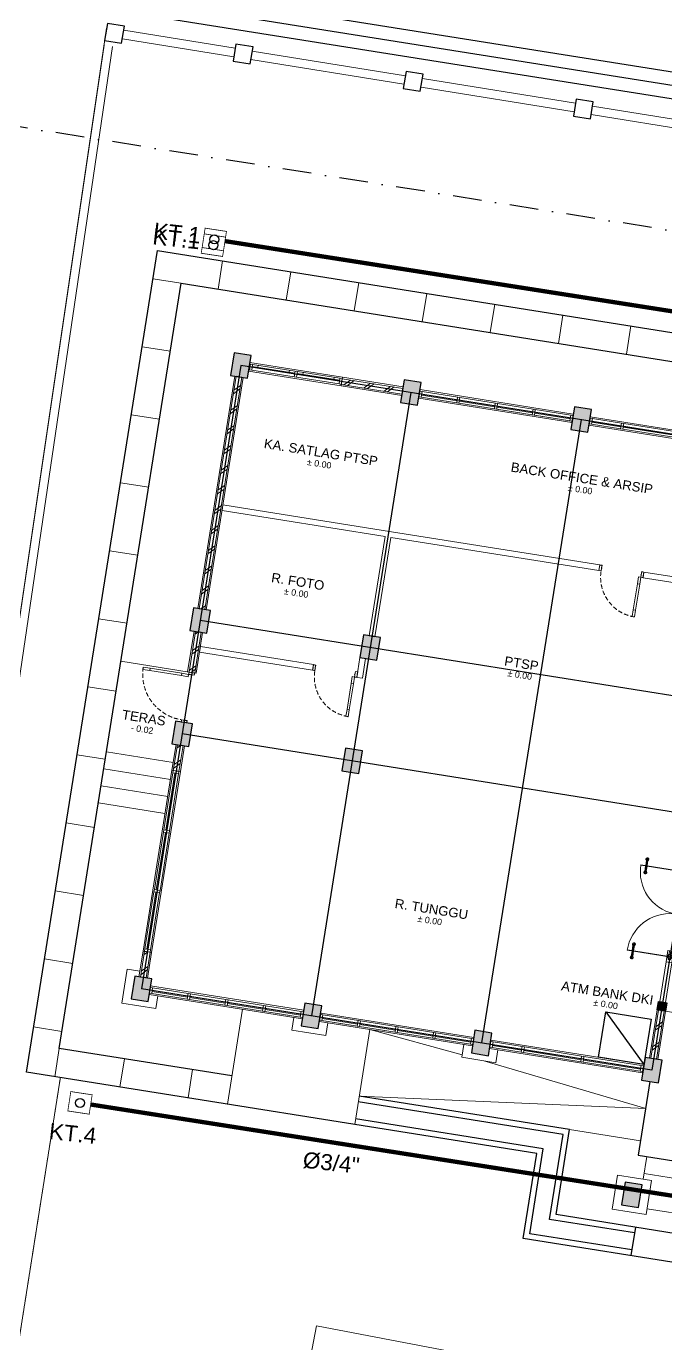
# Model space of a CAD drawing. Header units: millimetres. Extents: x -733 to 16067, y -101 to 11046.
# Drawn here: x 5564 to 7790, y 4113 to 8704 of the extents above; entities that cross this region are included whole.
import ezdxf
from ezdxf.enums import TextEntityAlignment as Align

# ---------------------------------------------------------------- set-up
doc = ezdxf.new("R2010")
doc.units = ezdxf.units.MM
for name, pattern in [('DASHDOT', [1, 0.5, -0.25, 0, -0.25]), ('DASHED2', [0.375, 0.25, -0.125]), ('HIDDEN', [0.375, 0.25, -0.125])]:
    doc.linetypes.add(name, pattern=pattern)
for name, color, linetype, lineweight in [('ars', 11, 'Continuous', 5), ('dinding', 5, 'Continuous', 15), ('GSB', 5, 'DASHDOT', 30), ('KOLOM', 1, 'Continuous', 30), ('kus', 63, 'Continuous', 15), ('KUSEN', 30, 'Continuous', 15), ('lan', 7, 'Continuous', 15), ('not', 7, 'Continuous', 20), ('PAGAR', 4, 'Continuous', 15), ('PARTISI', 190, 'Continuous', 9), ('sol kol', 8, 'Continuous', 0), ('u', 6, 'Continuous', 20)]:
    doc.layers.add(name, color=color, linetype=linetype, lineweight=lineweight)
doc.layers.add('as', color=1, linetype='Continuous', plot=False)
doc.layers.add('batas jalan', color=3, linetype='Continuous')
doc.layers.add('HACH', color=252, linetype='Continuous')
doc.styles.get("Standard").update_dxf_attribs({"font": 'arial.ttf'})
pattern_1 = [(45, (0.5, 0), (-0.1767767, 0.1767767), []), (45, (0.5625, 0), (-0.1767767, 0.1767767), [])]

# ---------------------------------------------------------------- blocks, each defined once
blk = doc.blocks.new('JKHG')
at = {"layer": 'HACH', "color": 1, "linetype": 'ByBlock', "const_width": 2.06}
blk.add_lwpolyline([(-12200.5, 4814.7), (-12148.7, 4840.6), (-12125.3, 4793.5), (-12177.1, 4767.7), (-12200.5, 4814.7)], dxfattribs=at)
at = {"layer": 'HACH', "color": 1, "linetype": 'ByBlock'}
blk.add_circle((-12162.9, 4804.1), 12.1, dxfattribs=at)
blk = doc.blocks.new('K1')
at = {"layer": 'KOLOM'}
blk.add_lwpolyline([(0.2, 0.15), (-0.2, 0.15), (-0.2, -0.15), (0.2, -0.15), (0.2, 0.15)], dxfattribs=at)
blk = doc.blocks.new('NOTASI RUANG')
at = {"layer": 'not'}
for height, p in [(0.26, (-0.011, 0.3)), (0.175, (-0.009, -0.017))]:
    blk.add_attdef('RUANG', text='', height=height, dxfattribs=at).set_placement(p, align=Align.MIDDLE_CENTER)
blk = doc.blocks.new('P 80')
at = {"linetype": 'HIDDEN', "ltscale": 0.3}
blk.add_lwpolyline([(-0.84, 0.1, -0.414214), (-0.04, 0.9, -1.303225)], format="xyb", dxfattribs=at)
for points in [[(-0.04, 0.9), (-0.08, 0.9), (-0.08, 0.78), (-0.04, 0.78)], [(-0.04, 0.78), (-0.08, 0.78), (-0.08, 0.22), (-0.04, 0.22)], [(-0.835, 0.06), (-0.84, 0.06), (-0.84, 0.061), (-0.84, 0.1), (-0.88, 0.1), (-0.88, 0), (-0.84, 0), (-0.84, 0.056), (-0.835, 0.058)], [(-0.842, 0.002), (-0.878, 0.002), (-0.878, 0.098), (-0.842, 0.098)], [(-0.04, 0.1), (-0.08, 0.1), (-0.08, 0.22), (-0.04, 0.22)], [(-0.045, 0.06), (-0.04, 0.06), (-0.04, 0.061), (-0.04, 0.1), (0, 0.1), (0, 0), (-0.04, 0), (-0.04, 0.056), (-0.045, 0.058)], [(-0.038, 0.002), (-0.002, 0.002), (-0.002, 0.098), (-0.038, 0.098)]]:
    blk.add_lwpolyline(points, close=True)
blk = doc.blocks.new('KP')
at = {"layer": 'KOLOM'}
blk.add_lwpolyline([(0.075, -0.075), (-0.075, -0.075), (-0.075, 0.075), (0.075, 0.075), (0.075, -0.075)], dxfattribs=at)
blk = doc.blocks.new('P 70')
at = {"linetype": 'HIDDEN', "ltscale": 0.3}
blk.add_lwpolyline([(-0.74, 0.1, -0.414214), (-0.04, 0.8, -1.303225)], format="xyb", dxfattribs=at)
for points in [[(-0.04, 0.8), (-0.08, 0.8), (-0.08, 0.68), (-0.04, 0.68)], [(-0.04, 0.68), (-0.08, 0.68), (-0.08, 0.22), (-0.04, 0.22)], [(-0.735, 0.06), (-0.74, 0.06), (-0.74, 0.061), (-0.74, 0.1), (-0.78, 0.1), (-0.78, 0), (-0.74, 0), (-0.74, 0.056), (-0.735, 0.058)], [(-0.742, 0.002), (-0.778, 0.002), (-0.778, 0.098), (-0.742, 0.098)], [(-0.04, 0.1), (-0.08, 0.1), (-0.08, 0.22), (-0.04, 0.22)], [(-0.045, 0.06), (-0.04, 0.06), (-0.04, 0.061), (-0.04, 0.1), (0, 0.1), (0, 0), (-0.04, 0), (-0.04, 0.056), (-0.045, 0.058)], [(-0.038, 0.002), (-0.002, 0.002), (-0.002, 0.098), (-0.038, 0.098)]]:
    blk.add_lwpolyline(points, close=True)
blk = doc.blocks.new('P1')
at = {"lineweight": 5}
h = blk.add_hatch(dxfattribs=at)
h.set_pattern_fill('ANSI31', color=256, scale=0.020282, angle=-315, style=0)
h.set_pattern_definition([(179.99999863, (-506.106483, 1417.280242), (6.07e-11, 0.0025352112676), [])])
h.paths.add_polyline_path([(-1.729, 0.805, -1), (-1.693, 0.77, -1)])
h.paths.add_polyline_path([(-1.724, 0.801, 1), (-1.697, 0.774, 1)], flags=16)
h = blk.add_hatch(dxfattribs=at)
h.set_pattern_fill('ANSI31', color=256, scale=0.020282, angle=-315, style=0)
h.set_pattern_definition([(270.00000137, (1414.9464214, -503.7726625), (0.0025352112676, 6.07e-11), [])])
h.paths.add_polyline_path([(-1.528, 0.605, 1), (-1.564, 0.641, 1)])
h.paths.add_polyline_path([(-1.532, 0.609, -1), (-1.56, 0.637, -1)], flags=16)
h = blk.add_hatch(dxfattribs=at)
h.set_pattern_fill('ANSI31', color=256, scale=0.020282, angle=-315, style=0)
h.set_pattern_definition([(179.99999863, (-505.0458133, 1416.2195722), (6.07e-11, 0.0025352112676), [])])
h.paths.add_polyline_path([(-0.668, -0.255, -1), (-0.632, -0.291, -1)])
h.paths.add_polyline_path([(-0.664, -0.259, 1), (-0.636, -0.287, 1)], flags=16)
h = blk.add_hatch(dxfattribs=at)
h.set_pattern_fill('ANSI31', color=256, scale=0.020282, angle=-315, style=0)
h.set_pattern_definition([(270.00000137, (1416.0070912, -504.8333323), (0.0025352112676, 6.07e-11), [])])
h.paths.add_polyline_path([(-0.468, -0.455, 1), (-0.504, -0.42, 1)])
h.paths.add_polyline_path([(-0.472, -0.451, -1), (-0.499, -0.424, -1)], flags=16)
for p, q in [((-1.724, 0.801), (-1.697, 0.774)), ((-1.686, 0.781), (-1.623, 0.718)), ((-1.553, 0.648), (-1.616, 0.711)), ((-1.532, 0.609), (-1.56, 0.637)), ((-0.664, -0.259), (-0.636, -0.287)), ((-0.625, -0.28), (-0.562, -0.343)), ((-0.492, -0.413), (-0.555, -0.35)), ((-0.472, -0.451), (-0.499, -0.424))]:
    blk.add_line(p, q, dxfattribs=at)
at = {"color": 9, "lineweight": 5}
for p, q in [((-1.641, 0.7), (-1.704, 0.763)), ((-1.634, 0.693), (-1.571, 0.63)), ((-0.58, -0.361), (-0.643, -0.298)), ((-0.573, -0.368), (-0.51, -0.431))]:
    blk.add_line(p, q, dxfattribs=at)
at = {"color": 8, "lineweight": 5}
for p, q in [((-1.64, 0.701), (-1.703, 0.763)), ((-1.639, 0.702), (-1.701, 0.764)), ((-1.636, 0.705), (-1.697, 0.766)), ((-1.631, 0.71), (-1.692, 0.771)), ((-1.633, 0.694), (-1.57, 0.631)), ((-1.632, 0.695), (-1.57, 0.633)), ((-1.629, 0.698), (-1.568, 0.637)), ((-1.624, 0.703), (-1.563, 0.642)), ((-0.58, -0.36), (-0.642, -0.297)), ((-0.578, -0.358), (-0.64, -0.296)), ((-0.575, -0.356), (-0.636, -0.294)), ((-0.57, -0.351), (-0.631, -0.29)), ((-0.572, -0.367), (-0.51, -0.43)), ((-0.571, -0.366), (-0.509, -0.428)), ((-0.568, -0.363), (-0.507, -0.424)), ((-0.563, -0.358), (-0.502, -0.419))]:
    blk.add_line(p, q, dxfattribs=at)
for points in [[(-1.1, 1.241), (-1.701, 0.64), (-1.694, 0.633), (-1.093, 1.234), (-1.1, 1.241)], [(-1.273, 1.202), (-1.202, 1.273), (-1.061, 1.132), (-1.132, 1.061), (-1.273, 1.202)], [(-0.032, 0.173), (-0.633, -0.428), (-0.64, -0.421), (-0.039, 0.18), (-0.032, 0.173)], [(-0.071, 0), (0, 0.071), (-0.142, 0.212), (-0.212, 0.142), (-0.071, 0)]]:
    blk.add_lwpolyline(points)
at = {"lineweight": 9}
for points in [[(-1.153, 1.181), (-1.181, 1.153), (-1.216, 1.188), (-1.188, 1.216)], [(-1.082, 1.11), (-1.11, 1.082), (-1.181, 1.153), (-1.153, 1.181)], [(-0.163, 0.191), (-0.191, 0.163), (-0.12, 0.092), (-0.092, 0.12)], [(-0.092, 0.12), (-0.12, 0.092), (-0.085, 0.057), (-0.057, 0.085)]]:
    blk.add_lwpolyline(points, close=True, dxfattribs=at)
at = {"lineweight": 5}
for points in [[(-1.697, 0.801), (-1.724, 0.774)], [(-1.532, 0.637), (-1.56, 0.609)], [(-0.636, -0.259), (-0.664, -0.287)], [(-0.472, -0.424), (-0.499, -0.451)]]:
    blk.add_lwpolyline(points, dxfattribs=at)
for points in [[(-1.701, 0.64, 0.396093), (-0.672, 0.601)], [(-0.633, -0.428, -0.396093), (-0.672, 0.601)]]:
    blk.add_lwpolyline(points, format="xyb")
for centre in [(-1.167, 1.167), (-0.106, 0.106)]:
    blk.add_circle(centre, 0.04)
for centre, radius in [((-1.711, 0.788), 0.0254), ((-1.711, 0.788), 0.0195), ((-1.546, 0.623), 0.0254), ((-1.546, 0.623), 0.0195), ((-0.65, -0.273), 0.0254), ((-0.65, -0.273), 0.0195), ((-0.486, -0.437), 0.0254), ((-0.486, -0.437), 0.0195)]:
    blk.add_circle(centre, radius, dxfattribs=at)
blk = doc.blocks.new('DENAH LANTAI DASAR')
at = {"layer": 'ars'}
h = blk.add_hatch(dxfattribs=at)
h.set_pattern_fill('TEMBOK', color=256, scale=0.25)
h.set_pattern_definition([(45, (1.63, 5e-13), (-0.1767767, 0.1767767), []), (45, (1.6925, 5e-13), (-0.1767767, 0.1767767), [])])
h.paths.add_polyline_path([(-9.22, 14.3), (-8.15, 14.3), (-8.15, 14.2), (-9.22, 14.2)])
h = blk.add_hatch(dxfattribs=at)
h.set_pattern_fill('TEMBOK', color=256, scale=0.25)
h.set_pattern_definition(pattern_1)
h.paths.add_polyline_path([(-10.95, 9.95), (-10.95, 14.05), (-11.05, 14.05), (-11.05, 9.95)])
h = blk.add_hatch(dxfattribs=at)
h.set_pattern_fill('TEMBOK', color=256, scale=0.25)
h.set_pattern_definition(pattern_1)
h.paths.add_polyline_path([(-10.95, 8.83), (-10.95, 9.55), (-11.05, 9.55), (-11.05, 8.83)])
h = blk.add_hatch(dxfattribs=at)
h.set_pattern_fill('TEMBOK', color=256, scale=0.25)
h.set_pattern_definition([(45, (0.5, 3.645), (-0.1767767, 0.1767767), []), (45, (0.5625, 3.645), (-0.1767767, 0.1767767), [])])
h.paths.add_polyline_path([(-10.95, 7.095), (-10.95, 7.55), (-11.05, 7.55), (-11.05, 7.095)])
h = blk.add_hatch(dxfattribs=at)
h.set_pattern_fill('TEMBOK', color=256, scale=0.25)
h.set_pattern_definition([(45, (-0.5, 0), (-0.176777, 0.176777), []), (45, (-0.4375, 0), (-0.176777, 0.176777), [])])
h.paths.add_polyline_path([(-2.05, 4.3), (-2.05, 3.45), (-1.95, 3.45), (-1.95, 4.3)])
h = blk.add_hatch(dxfattribs=at)
h.set_pattern_fill('TEMBOK', color=256, scale=0.25)
h.set_pattern_definition(pattern_1)
h.paths.add_polyline_path([(-10.95, 3.45), (-10.95, 3.905), (-11.05, 3.905), (-11.05, 3.45)])
at = {"layer": 'sol kol'}
for points in [[(-11.15, 14.45), (-11.15, 14.05), (-10.85, 14.05), (-10.85, 14.45)], [(-8.15, 14.45), (-8.15, 14.05), (-7.85, 14.05), (-7.85, 14.45)], [(-5.15, 14.45), (-5.15, 14.05), (-4.85, 14.05), (-4.85, 14.45)], [(-11.15, 9.95), (-11.15, 9.55), (-10.85, 9.55), (-10.85, 9.95)], [(-8.15, 9.95), (-8.15, 9.55), (-7.85, 9.55), (-7.85, 9.95)], [(-11.15, 7.95), (-11.15, 7.55), (-10.85, 7.55), (-10.85, 7.95)], [(-8.15, 7.95), (-8.15, 7.55), (-7.85, 7.55), (-7.85, 7.95)], [(-2.075, 4.45), (-1.925, 4.45), (-1.925, 4.3), (-2.075, 4.3)], [(-11.15, 3.45), (-11.15, 3.05), (-10.85, 3.05), (-10.85, 3.45)], [(-8.15, 3.45), (-8.15, 3.05), (-7.85, 3.05), (-7.85, 3.45)], [(-5.15, 3.45), (-5.15, 3.05), (-4.85, 3.05), (-4.85, 3.45)], [(-2.15, 3.45), (-2.15, 3.05), (-1.85, 3.05), (-1.85, 3.45)], [(-2.15, 1.25), (-2.15, 0.85), (-1.85, 0.85), (-1.85, 1.25)]]:
    blk.add_hatch(color=256, dxfattribs=at).paths.add_polyline_path(points)
for p, q in [((-12.75, 1.5), (-12.75, 16)), ((-12.75, 16), (13.75, 16)), ((-12.25, 2), (-12.25, 15.5)), ((-12.25, 15.5), (6.15, 15.5)), ((-2, 3.05), (-2, 1.75)), ((-9.205, 2), (-12.25, 2)), ((-3.25, 2), (-6.96, 2)), ((-3.25, 0.5), (-3.25, 2)), ((-2, 1.75), (2, 1.75)), ((-3.75, 1.5), (-12.75, 1.5)), ((-3.75, 0), (-3.75, 1.5)), ((3.25, 0.5), (-3.25, 0.5)), ((-1.85, 0.5), (-1.85, 0)), ((3.75, 0), (-3.75, 0))]:
    blk.add_line(p, q)
for points in [[(-2.95, 4.125), (-2.15, 4.125), (-2.15, 3.325), (-2.95, 3.325), (-2.95, 4.125), (-2.15, 3.325)], [(-1.85, 0.4), (-3.35, 0.4), (-3.35, 1.9), (-6.96, 1.9)], [(-1.85, 0.1), (-3.65, 0.1), (-3.65, 1.6), (-6.96, 1.6)]]:
    blk.add_lwpolyline(points)
at = {"layer": 'ars'}
for points in [[(-8.15, 14.3), (-9.22, 14.3), (-9.22, 14.2), (-8.15, 14.2)], [(-10.95, 9.95), (-10.95, 14.05), (-11.05, 14.05), (-11.05, 9.95)], [(-10.95, 8.83), (-10.95, 9.55), (-11.05, 9.55), (-11.05, 8.83)], [(-10.95, 7.095), (-10.95, 7.55), (-11.05, 7.55), (-11.05, 7.095)], [(-2.05, 4.3), (-2.05, 3.45), (-1.95, 3.45), (-1.95, 4.3)], [(-10.95, 3.45), (-10.95, 3.905), (-11.05, 3.905), (-11.05, 3.45)]]:
    blk.add_lwpolyline(points, close=True, dxfattribs=at)
at = {"layer": 'as'}
for points in [[(-11, 14.25), (-11, 3.25)], [(-2, 14.25), (-11, 14.25)], [(-8, 14.25), (-8, 3.25)], [(-5, 14.25), (-5, 3.25)], [(-2, 14.25), (-2, 3.25)], [(-2.15, 9.75), (-11, 9.75)], [(-2.15, 7.75), (-11, 7.75)], [(-2, 3.25), (-11, 3.25)]]:
    blk.add_lwpolyline(points, dxfattribs=at)
at = {"layer": 'dinding'}
for points in [[(-8.15, 14.325), (-9.22, 14.325), (-9.22, 14.175), (-8.15, 14.175)], [(-10.925, 9.95), (-10.925, 14.05), (-11.075, 14.05), (-11.075, 9.95)], [(-10.925, 8.83), (-10.925, 9.55), (-11.075, 9.55), (-11.075, 8.83)], [(-10.925, 7.095), (-10.925, 7.55), (-11.075, 7.55), (-11.075, 7.095)], [(-2.075, 4.3), (-2.075, 3.45), (-1.925, 3.45), (-1.925, 4.3)], [(-10.925, 3.45), (-10.925, 3.905), (-11.075, 3.905), (-11.075, 3.45)]]:
    blk.add_lwpolyline(points, close=True, dxfattribs=at)
at = {"layer": 'kus'}
for p, q in [((-10.05, 14.3), (-10.8, 14.3)), ((-10.05, 14.265), (-10.8, 14.265)), ((-10.7, 14.265), (-10.7, 14.3)), ((-10.15, 14.265), (-10.15, 14.3)), ((-9.26, 14.3), (-10.01, 14.3)), ((-9.26, 14.265), (-10.01, 14.265)), ((-9.91, 14.265), (-9.91, 14.3)), ((-9.36, 14.265), (-9.36, 14.3)), ((-4.805, 14.3), (-4.295, 14.3)), ((-4.805, 14.235), (-4.295, 14.235)), ((-4.255, 14.3), (-3.245, 14.3)), ((-4.255, 14.235), (-3.245, 14.235)), ((-10.05, 14.2), (-10.8, 14.2)), ((-9.26, 14.2), (-10.01, 14.2)), ((-4.805, 14.2), (-4.295, 14.2)), ((-4.255, 14.2), (-3.245, 14.2)), ((-11.05, 6.045), (-11.05, 7.055)), ((-11.015, 6.045), (-11.015, 7.055)), ((-10.95, 6.045), (-10.95, 7.055)), ((-11.05, 4.995), (-11.05, 6.005)), ((-11.015, 4.995), (-11.015, 6.005)), ((-10.95, 4.995), (-10.95, 6.005)), ((-11.05, 3.945), (-11.05, 4.955)), ((-11.015, 3.945), (-11.015, 4.955)), ((-10.95, 3.945), (-10.95, 4.955)), ((-4.805, 3.3), (-4.295, 3.3)), ((-4.805, 3.235), (-4.295, 3.235)), ((-4.255, 3.3), (-3.245, 3.3)), ((-4.255, 3.235), (-3.245, 3.235)), ((-3.205, 3.3), (-2.195, 3.3)), ((-3.205, 3.235), (-2.195, 3.235)), ((-4.805, 3.2), (-4.295, 3.2)), ((-4.255, 3.2), (-3.245, 3.2)), ((-3.205, 3.2), (-2.195, 3.2))]:
    blk.add_line(p, q, dxfattribs=at)
for points in [[(-10.8, 14.3), (-10.84, 14.3), (-10.84, 14.2), (-10.8, 14.2)], [(-10.01, 14.3), (-10.05, 14.3), (-10.05, 14.2), (-10.01, 14.2)], [(-9.22, 14.3), (-9.26, 14.3), (-9.26, 14.2), (-9.22, 14.2)], [(-7.81, 14.2), (-7.85, 14.2), (-7.85, 14.3), (-7.81, 14.3)], [(-7.81, 14.3), (-5.19, 14.3), (-5.19, 14.2), (-7.81, 14.2)], [(-7.185, 14.235), (-7.81, 14.235), (-7.81, 14.2), (-7.185, 14.2)], [(-7.145, 14.2), (-7.185, 14.2), (-7.185, 14.3), (-7.145, 14.3)], [(-6.52, 14.235), (-7.145, 14.235), (-7.145, 14.2), (-6.52, 14.2)], [(-6.48, 14.2), (-6.52, 14.2), (-6.52, 14.3), (-6.48, 14.3)], [(-5.855, 14.235), (-6.48, 14.235), (-6.48, 14.2), (-5.855, 14.2)], [(-5.815, 14.2), (-5.855, 14.2), (-5.855, 14.3), (-5.815, 14.3)], [(-5.815, 14.235), (-5.19, 14.235), (-5.19, 14.2), (-5.815, 14.2)], [(-5.15, 14.2), (-5.19, 14.2), (-5.19, 14.3), (-5.15, 14.3)], [(-4.845, 14.2), (-4.805, 14.2), (-4.805, 14.3), (-4.845, 14.3)], [(-4.295, 14.2), (-4.255, 14.2), (-4.255, 14.3), (-4.295, 14.3)], [(-11.05, 7.055), (-11.05, 7.095), (-10.95, 7.095), (-10.95, 7.055)], [(-11.05, 6.005), (-11.05, 6.045), (-10.95, 6.045), (-10.95, 6.005)], [(-11.05, 4.955), (-11.05, 4.995), (-10.95, 4.995), (-10.95, 4.955)], [(-11.05, 3.905), (-11.05, 3.945), (-10.95, 3.945), (-10.95, 3.905)], [(-10.81, 3.2), (-10.85, 3.2), (-10.85, 3.3), (-10.81, 3.3)], [(-10.81, 3.3), (-8.19, 3.3), (-8.19, 3.2), (-10.81, 3.2)], [(-10.185, 3.235), (-10.81, 3.235), (-10.81, 3.2), (-10.185, 3.2)], [(-10.145, 3.2), (-10.185, 3.2), (-10.185, 3.3), (-10.145, 3.3)], [(-9.52, 3.235), (-10.145, 3.235), (-10.145, 3.2), (-9.52, 3.2)], [(-9.48, 3.2), (-9.52, 3.2), (-9.52, 3.3), (-9.48, 3.3)], [(-8.855, 3.235), (-9.48, 3.235), (-9.48, 3.2), (-8.855, 3.2)], [(-8.815, 3.2), (-8.855, 3.2), (-8.855, 3.3), (-8.815, 3.3)], [(-8.815, 3.235), (-8.19, 3.235), (-8.19, 3.2), (-8.815, 3.2)], [(-8.15, 3.2), (-8.19, 3.2), (-8.19, 3.3), (-8.15, 3.3)], [(-7.81, 3.2), (-7.85, 3.2), (-7.85, 3.3), (-7.81, 3.3)], [(-7.81, 3.3), (-5.19, 3.3), (-5.19, 3.2), (-7.81, 3.2)], [(-7.185, 3.235), (-7.81, 3.235), (-7.81, 3.2), (-7.185, 3.2)], [(-7.145, 3.2), (-7.185, 3.2), (-7.185, 3.3), (-7.145, 3.3)], [(-6.52, 3.235), (-7.145, 3.235), (-7.145, 3.2), (-6.52, 3.2)], [(-6.48, 3.2), (-6.52, 3.2), (-6.52, 3.3), (-6.48, 3.3)], [(-5.855, 3.235), (-6.48, 3.235), (-6.48, 3.2), (-5.855, 3.2)], [(-5.815, 3.2), (-5.855, 3.2), (-5.855, 3.3), (-5.815, 3.3)], [(-5.815, 3.235), (-5.19, 3.235), (-5.19, 3.2), (-5.815, 3.2)], [(-5.15, 3.2), (-5.19, 3.2), (-5.19, 3.3), (-5.15, 3.3)], [(-4.845, 3.2), (-4.805, 3.2), (-4.805, 3.3), (-4.845, 3.3)], [(-4.295, 3.2), (-4.255, 3.2), (-4.255, 3.3), (-4.295, 3.3)], [(-3.245, 3.2), (-3.205, 3.2), (-3.205, 3.3), (-3.245, 3.3)], [(-2.195, 3.2), (-2.155, 3.2), (-2.155, 3.3), (-2.195, 3.3)]]:
    blk.add_lwpolyline(points, close=True, dxfattribs=at)
at = {"layer": 'lan'}
for p, q in [((-11.05, 8.83), (-12.25, 8.83)), ((-11.075, 7.23), (-12.25, 7.23)), ((-11.075, 6.93), (-12.25, 6.93)), ((-11.075, 6.63), (-12.25, 6.63)), ((-11.075, 6.33), (-12.25, 6.33)), ((1.925, 4.3), (-1.925, 4.3)), ((-11.3, 3.55), (-11.3, 2.95)), ((-11.075, 3.55), (-11.3, 3.55)), ((-10.7, 3.175), (-10.7, 2.95)), ((-9.205, 3.175), (-9.205, 1.5)), ((-8.3, 3.175), (-8.3, 2.95)), ((-7.7, 3.175), (-7.7, 2.95)), ((-6.96, 3.175), (-6.96, 1.5)), ((-5.3, 3.175), (-5.3, 2.95)), ((-4.7, 3.175), (-4.7, 2.95)), ((-10.7, 2.95), (-11.3, 2.95)), ((-7.7, 2.95), (-8.3, 2.95)), ((-4.7, 2.95), (-5.3, 2.95)), ((-5.5, 2), (-2, 2)), ((-1.85, 1.35), (-1.85, 1.75)), ((1.85, 1.45), (-1.85, 1.45)), ((1.7, 1.15), (-1.7, 1.15)), ((-1.7, 0.85), (1.7, 0.85))]:
    blk.add_line(p, q, dxfattribs=at)
for points in [[(-9.22, 14.325), (-10.85, 14.325), (-10.85, 14.175), (-9.22, 14.175)], [(-7.85, 14.325), (-5.15, 14.325), (-5.15, 14.175), (-7.85, 14.175)], [(-2.15, 14.325), (-4.85, 14.325), (-4.85, 14.175), (-2.15, 14.175)], [(-10.925, 3.905), (-10.925, 7.095), (-11.075, 7.095), (-11.075, 3.905)], [(-10.85, 3.325), (-8.15, 3.325), (-8.15, 3.175), (-10.85, 3.175)], [(-7.85, 3.325), (-5.15, 3.325), (-5.15, 3.175), (-7.85, 3.175)], [(-2.15, 3.325), (-4.85, 3.325), (-4.85, 3.175), (-2.15, 3.175)], [(-2.3, 0.75), (-1.7, 0.75), (-1.7, 1.35), (-2.3, 1.35)]]:
    blk.add_lwpolyline(points, close=True, dxfattribs=at)
for points in [[(-6.96, 3.175), (-5.3, 2.993)], [(-4.913, 2.95), (-2, 2.575), (-6.96, 2)]]:
    blk.add_lwpolyline(points, dxfattribs=at)
at = {"layer": 'PARTISI'}
for points in [[(-8.05, 9.95), (-8.05, 11.702), (-10.925, 11.702), (-10.925, 11.8), (-7.95, 11.8), (-4.28, 11.8), (-4.28, 11.7), (-7.95, 11.7), (-7.95, 9.95)], [(-3.5, 11.8), (-2.855, 11.8), (-2.855, 11.7), (-3.5, 11.7)], [(-10.925, 9.2), (-8.93, 9.2), (-8.93, 9.3), (-10.925, 9.3)], [(-2.05, 5.15), (-1.95, 5.15), (-1.95, 4.45), (-2.05, 4.45)]]:
    blk.add_lwpolyline(points, close=True, dxfattribs=at)
blk.add_lwpolyline([(-8.15, 9.55), (-8.15, 9.2), (-8.05, 9.2), (-8.05, 9.55), (-8.15, 9.55)], dxfattribs=at)
ref = blk.add_blockref('NOTASI RUANG', (-4.818, 13.057), dxfattribs=dict(xscale=0.6323962268195373, yscale=0.6323962268195373, zscale=0.6323962268195373))
ref.add_attrib('RUANG', '%%P 0.00', dxfattribs={"layer": 'not', "height": 0.1108}).set_placement((-4.824, 13.046), align=Align.MIDDLE_CENTER)
ref.add_attrib('RUANG', 'BACK OFFICE & ARSIP', dxfattribs={"layer": 'not', "height": 0.16432}).set_placement((-4.825, 13.246), align=Align.MIDDLE_CENTER)
ref = blk.add_blockref('NOTASI RUANG', (-9.377, 12.785), dxfattribs=dict(xscale=0.6323962268195373, yscale=0.6323962268195373, zscale=0.6323962268195373))
ref.add_attrib('RUANG', '%%P 0.00', dxfattribs={"layer": 'not', "height": 0.1108}).set_placement((-9.382, 12.774), align=Align.MIDDLE_CENTER)
ref.add_attrib('RUANG', 'KA. SATLAG PTSP', dxfattribs={"layer": 'not', "height": 0.16432}).set_placement((-9.384, 12.975), align=Align.MIDDLE_CENTER)
ref = blk.add_blockref('NOTASI RUANG', (-9.419, 10.499), dxfattribs=dict(xscale=0.6323962268195373, yscale=0.6323962268195373, zscale=0.6323962268195373))
ref.add_attrib('RUANG', '%%P 0.00', dxfattribs={"layer": 'not', "height": 0.1108}).set_placement((-9.424, 10.488), align=Align.MIDDLE_CENTER)
ref.add_attrib('RUANG', 'R. FOTO', dxfattribs={"layer": 'not', "height": 0.1643}).set_placement((-9.426, 10.688), align=Align.MIDDLE_CENTER)
ref = blk.add_blockref('NOTASI RUANG', (-5.348, 9.7), dxfattribs=dict(xscale=0.6323962268195373, yscale=0.6323962268195373, zscale=0.6323962268195373))
ref.add_attrib('RUANG', '%%P 0.00', dxfattribs={"layer": 'not', "height": 0.1108}).set_placement((-5.353, 9.689), align=Align.MIDDLE_CENTER)
ref.add_attrib('RUANG', 'PTSP', dxfattribs={"layer": 'not', "height": 0.1643}).set_placement((-5.355, 9.89), align=Align.MIDDLE_CENTER)
ref = blk.add_blockref('NOTASI RUANG', (-11.693, 7.731), dxfattribs=dict(xscale=0.6323962268195373, yscale=0.6323962268195373, zscale=0.6323962268195373))
ref.add_attrib('RUANG', '- 0.02', dxfattribs={"layer": 'not', "height": 0.1108}).set_placement((-11.699, 7.72), align=Align.MIDDLE_CENTER)
ref.add_attrib('RUANG', 'TERAS', dxfattribs={"layer": 'not', "height": 0.1643}).set_placement((-11.701, 7.921), align=Align.MIDDLE_CENTER)
ref = blk.add_blockref('NOTASI RUANG', (-6.223, 5.228), dxfattribs=dict(xscale=0.6323962268195373, yscale=0.6323962268195373, zscale=0.6323962268195373))
ref.add_attrib('RUANG', '%%P 0.00', dxfattribs={"layer": 'not', "height": 0.1108}).set_placement((-6.228, 5.218), align=Align.MIDDLE_CENTER)
ref.add_attrib('RUANG', 'R. TUNGGU', dxfattribs={"layer": 'not', "height": 0.1643}).set_placement((-6.23, 5.418), align=Align.MIDDLE_CENTER)
ref = blk.add_blockref('NOTASI RUANG', (-2.969, 4.267), dxfattribs=dict(xscale=0.6323962268195373, yscale=0.6323962268195373, zscale=0.6323962268195373))
ref.add_attrib('RUANG', '%%P 0.00', dxfattribs={"layer": 'not', "height": 0.1108}).set_placement((-2.974, 4.256), align=Align.MIDDLE_CENTER)
ref.add_attrib('RUANG', 'ATM BANK DKI', dxfattribs={"layer": 'not', "height": 0.16432}).set_placement((-2.976, 4.456), align=Align.MIDDLE_CENTER)
at = {"layer": 'KOLOM'}
for name, p, rotation in [('K1', (-11, 14.25), 90), ('K1', (-8, 14.25), 90), ('K1', (-5, 14.25), 90), ('K1', (-11, 9.75), 90), ('K1', (-8, 9.75), 90), ('K1', (-11, 7.75), 90), ('K1', (-8, 7.75), 90), ('KP', (-2, 4.375), 180), ('K1', (-11, 3.25), 90), ('K1', (-8, 3.25), 90), ('K1', (-5, 3.25), 90), ('K1', (-2, 3.25), 90), ('K1', (-2, 1.05), 90)]:
    blk.add_blockref(name, p, dxfattribs=dict(at, rotation=rotation))
at = {"layer": 'KUSEN', "xscale": -1}
for name, p, rotation in [('P 70', (-3.5, 11.8), 180), ('P 70', (-8.15, 9.3), 180), ('P1', (-2, 6.9), 225.0000000000616)]:
    blk.add_blockref(name, p, dxfattribs=dict(at, rotation=rotation))
at = {"layer": 'KUSEN', "rotation": 89.9999999869692}
blk.add_blockref('P 80', (-10.95, 8.83), dxfattribs=at)

msp = doc.modelspace()

# ---------------------------------------------------------------- linework, layer by layer
at = {"layer": 'ars'}
for p, q in [((6231.5, 7787.7), (6247.3, 7886.4)), ((6103.1, 7808.1), (6004.3, 7823.9)), ((6468.6, 7749.9), (6484.3, 7848.6)), ((6705.6, 7712.1), (6721.3, 7810.9)), ((6942.6, 7674.4), (6958.3, 7773.1)), ((7179.6, 7636.6), (7195.3, 7735.3)), ((7416.6, 7598.8), (7432.3, 7697.6)), ((7653.6, 7561.1), (7669.3, 7659.8)), ((6065.3, 7571.1), (5966.5, 7586.9)), ((6027.5, 7334.1), (5928.8, 7349.8)), ((5989.8, 7097.1), (5891, 7112.8)), ((5952, 6860.1), (5853.2, 6875.8)), ((5914.2, 6623.1), (5815.5, 6638.8)), ((5876.5, 6386.1), (5777.7, 6401.8)), ((5838.7, 6149.1), (5739.9, 6164.8)), ((5800.9, 5912.1), (5702.2, 5927.8)), ((5763.2, 5675), (5664.4, 5690.8)), ((5725.4, 5438), (5626.6, 5453.8)), ((5687.6, 5201), (5588.9, 5216.8)), ((5678.2, 5141.8), (5662.4, 5043)), ((5905.4, 5105.6), (5889.7, 5006.8)), ((6142.4, 5067.8), (6126.7, 4969))]:
    msp.add_line(p, q, dxfattribs=at)
at = {"layer": 'batas jalan'}
for points in [[(13867.2, 7581.8), (2028.8, 9464.5)], [(13862.4, 7535.9), (2200.1, 9390.6), (1930.1, 9230.7), (886.9, 3174.2), (1036.1, 3053.7), (3391.4, 2856.2), (11691.6, 2018.4), (13862.4, 1738.1)], [(13855.1, 7490.4), (2209.3, 9342.5), (1971.9, 9201.9), (937, 3193.1), (1054.1, 3098.5), (3395.6, 2902.1), (11696.9, 2064.3), (13868.3, 1783.8)]]:
    msp.add_lwpolyline(points, dxfattribs=at)
at = {"layer": 'GSB', "ltscale": 200}
msp.add_line((13867.2, 7026.6), (4703.9, 8486.8), dxfattribs=at)
at = {"layer": 'KOLOM'}
for points in [[(5836.3, 8654.7), (5895.5, 8645.2), (5905.1, 8704.4), (5845.9, 8714)], [(6284.3, 8582.8), (6343.5, 8573.2), (6353.1, 8632.5), (6293.8, 8642)], [(6876.6, 8487), (6935.8, 8477.4), (6945.4, 8536.6), (6886.1, 8546.2)], [(7468.9, 8391.1), (7528.1, 8381.6), (7537.7, 8440.8), (7478.4, 8450.4)]]:
    msp.add_lwpolyline(points, close=True, dxfattribs=at)
at = {"layer": 'lan', "linetype": 'HIDDEN', "ltscale": 2}
msp.add_line((5682.2, 5040.1), (5335.2, 2837.7), dxfattribs=at)
at = {"layer": 'lan', "color": 3, "linetype": 'DASHED2', "ltscale": 250, "const_width": 15}
for points in [[(6255.5, 7955.2), (11114.7, 7191.8)], [(5787.7, 4946.1), (10595.5, 4191.4)]]:
    msp.add_lwpolyline(points, dxfattribs=at)
at = {"layer": 'PAGAR'}
for p, q in [((6291.4, 8627.2), (5902.8, 8690.1)), ((5834.4, 8637.7), (4992, 2927.1)), ((5864, 8633), (5021.8, 2923.6)), ((6286.7, 8597.6), (5898, 8660.5)), ((6878.9, 8501.8), (6345.9, 8588)), ((6883.7, 8531.4), (6350.7, 8617.6)), ((7476, 8435.6), (6943, 8521.8)), ((7471.2, 8406), (6938.2, 8492.2)), ((8068.3, 8339.7), (7535.3, 8426)), ((8063.5, 8310.1), (7530.5, 8396.4))]:
    msp.add_line(p, q, dxfattribs=at)
at = {"layer": 'u'}
msp.add_lwpolyline([(5843.2, 8697.1), (4992, 2927.1)], dxfattribs=at)
msp.add_lwpolyline([(6386.5, 3192), (6975.9, 3079.5), (7163.4, 4061.8), (6574, 4174.3)], close=True, dxfattribs=at)

# ---------------------------------------------------------------- block references
at = {"xscale": 200, "yscale": 200, "zscale": 200, "rotation": 350.9462507932595}
msp.add_blockref('DENAH LANTAI DASAR', (8034.7, 4361.2), dxfattribs=at)
at = {"layer": 'lan', "xscale": 1.300000000000593, "zscale": 1.3, "rotation": 144.8782213343549}
for p, yscale in [((-3124.7, 22146.1), 1.300000000000637), ((-3121.6, 22166), 1.300000000000637), ((-3589.4, 19156.8), 1.300000000000594)]:
    msp.add_blockref('JKHG', p, dxfattribs=dict(at, yscale=yscale))

# ---------------------------------------------------------------- texts
at = {"layer": 'not', "char_height": 56, "attachment_point": 1, "rotation": 353.7433}
for s, insert in [('\\pi0.0193;KT.1', (6007.1, 8000.2)), ('\\pi0.0193;KT.1', (6010.2, 8020.1)), ('\\pi0.0193;KT.4', (5646.3, 4882)), ('\\pi0.0193;%%C3/4"', (6530.6, 4782))]:
    msp.add_mtext_dynamic_manual_height_columns(s, width=0.946, gutter_width=12.5, heights=[0], dxfattribs=dict(at, insert=insert))

doc.saveas('drawing.dxf')
